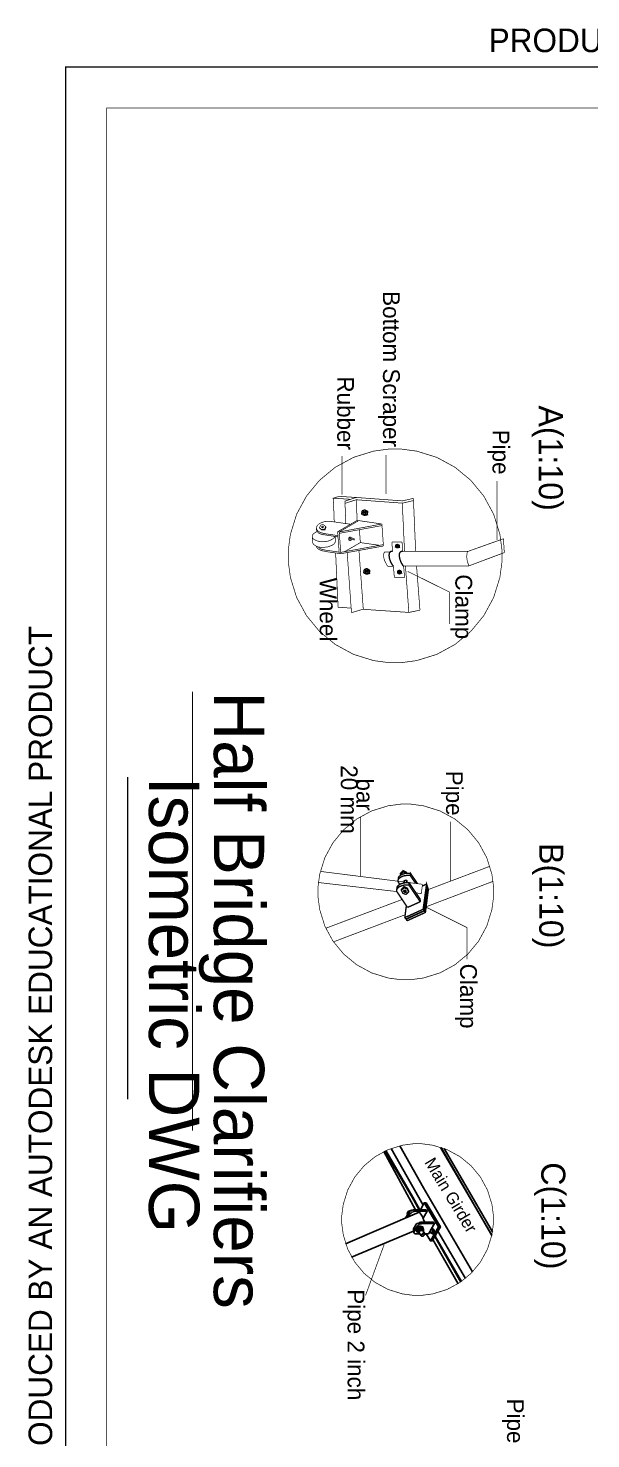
# Model space of a CAD drawing. Extents: x 0 to 11.7, y 0 to 16.5.
# Drawn here: x -0.01 to 4.12, y 6.17 to 16.54 of the extents above; entities that cross this region are included whole.
import ezdxf

# ---------------------------------------------------------------- set-up
doc = ezdxf.new("R2010")
doc.units = 0
doc.layers.get('0').update_dxf_attribs({"linetype": 'CONTINUOUS'})

msp = doc.modelspace()

# ---------------------------------------------------------------- linework, layer by layer
at = {"color": 0}
for points, const_width in [([(11.3828, 0.25944), (11.3828, 16.2511), (0.26443, 16.2511), (0.26443, 0.25944), (11.3828, 0.25944)], 0.01), ([(11.0811, 2.85781), (11.0811, 15.9494), (0.56614, 15.9494), (0.56614, 2.85781), (11.0811, 2.85781)], 0.005), ([(3.47114, 12.6586), (3.47114, 12.6982), (3.45518, 12.817), (3.4094, 12.9645), (3.33697, 13.098), (3.241, 13.2143), (3.12468, 13.3103), (2.99121, 13.3827), (2.84369, 13.4285), (2.72487, 13.4444), (2.68528, 13.4444), (2.64572, 13.4444), (2.52692, 13.4285), (2.37939, 13.3827), (2.24593, 13.3103), (2.12961, 13.2143), (2.03369, 13.098), (1.96126, 12.9645), (1.91547, 12.817), (1.89947, 12.6982), (1.89947, 12.6586), (1.89947, 12.6191), (1.91547, 12.5003), (1.96126, 12.3528), (2.03369, 12.2193), (2.12961, 12.103), (2.24593, 12.007), (2.37939, 11.9346), (2.52692, 11.8888), (2.64572, 11.8728), (2.68528, 11.8728), (2.72487, 11.8728), (2.84369, 11.8888), (2.99121, 11.9346), (3.12468, 12.007), (3.241, 12.103), (3.33697, 12.2193), (3.4094, 12.3528), (3.45518, 12.5003), (3.47114, 12.6191), (3.47114, 12.6586)], 0.005), ([(2.46778, 12.9794), (2.46778, 12.9811), (2.4661, 12.9811), (2.4661, 12.9828), (2.46446, 12.9828), (2.46446, 12.9844), (2.46278, 12.9844), (2.4611, 12.9844), (2.45942, 12.9844), (2.45779, 12.9844), (2.45611, 12.9844), (2.45611, 12.9828), (2.45443, 12.9828), (2.45281, 12.9811), (2.45281, 12.9794), (2.45111, 12.9778), (2.45281, 12.9778), (2.45281, 12.9761), (2.45281, 12.9744), (2.45443, 12.9744), (2.45611, 12.9728), (2.45779, 12.9728), (2.45942, 12.9728), (2.4611, 12.9728), (2.46278, 12.9728), (2.46278, 12.9744), (2.46446, 12.9744), (2.4661, 12.9744), (2.4661, 12.9761), (2.46778, 12.9778), (2.46778, 12.9794)], 0.01), ([(2.15776, 12.8695), (2.15776, 12.8711), (2.15776, 12.8728), (2.15776, 12.8745), (2.15608, 12.8761), (2.15446, 12.8761), (2.15278, 12.8778), (2.1511, 12.8778), (2.14947, 12.8761), (2.14779, 12.8761), (2.14611, 12.8745), (2.14611, 12.8728), (2.14611, 12.8711), (2.14611, 12.8695), (2.14611, 12.8678), (2.14779, 12.8678), (2.14779, 12.8661), (2.14947, 12.8661), (2.1511, 12.8644), (2.15278, 12.8644), (2.15446, 12.8644), (2.15446, 12.8661), (2.15608, 12.8661), (2.15608, 12.8678), (2.15776, 12.8678), (2.15776, 12.8695)], 0.005), ([(2.38444, 12.7844), (2.38276, 12.7828), (2.38276, 12.7811), (2.38112, 12.7795), (2.38112, 12.7778), (2.38276, 12.7778), (2.38276, 12.7761), (2.38444, 12.7761), (2.38444, 12.7778), (2.38612, 12.7795), (2.38612, 12.7811), (2.38612, 12.7828), (2.38444, 12.7844)], 0.005), ([(2.70611, 12.7328), (2.70443, 12.7328), (2.70443, 12.7344), (2.70281, 12.7361), (2.70111, 12.7361), (2.69943, 12.7361), (2.69775, 12.7361), (2.69775, 12.7344), (2.69613, 12.7344), (2.69613, 12.7328), (2.69444, 12.7328), (2.69444, 12.7311), (2.69613, 12.7311), (2.69613, 12.7294), (2.69775, 12.7294), (2.69943, 12.7278), (2.70111, 12.7278), (2.70111, 12.7294), (2.70281, 12.7294), (2.70443, 12.7294), (2.70443, 12.7311), (2.70611, 12.7328)], 0.01), ([(2.48281, 12.5478), (2.48281, 12.5494), (2.48113, 12.5494), (2.48113, 12.5511), (2.47944, 12.5511), (2.47775, 12.5528), (2.47613, 12.5528), (2.47444, 12.5528), (2.47276, 12.5528), (2.47114, 12.5528), (2.46946, 12.5511), (2.46778, 12.5494), (2.4661, 12.5478), (2.4661, 12.5461), (2.46778, 12.5444), (2.46778, 12.5428), (2.46946, 12.5428), (2.46946, 12.5411), (2.47114, 12.5411), (2.47276, 12.5411), (2.47444, 12.5411), (2.47613, 12.5411), (2.47775, 12.5411), (2.47944, 12.5428), (2.48113, 12.5428), (2.48113, 12.5444), (2.48281, 12.5461), (2.48281, 12.5478)], 0.01), ([(2.71946, 12.5428), (2.71946, 12.5444), (2.71778, 12.5444), (2.7161, 12.5444), (2.71446, 12.5444), (2.71278, 12.5444), (2.7111, 12.5444), (2.7111, 12.5428), (2.70942, 12.5428), (2.70942, 12.5411), (2.70942, 12.5394), (2.7111, 12.5394), (2.7111, 12.5378), (2.71278, 12.5378), (2.71446, 12.5378), (2.7161, 12.5378), (2.71778, 12.5378), (2.71778, 12.5394), (2.71946, 12.5394), (2.71946, 12.5411), (2.71946, 12.5428)], 0.01), ([(2.71946, 12.5428), (2.71946, 12.5428)], 0.01), ([(2.7111, 12.5394), (2.7111, 12.5394)], 0.01), ([(3.40944, 10.1886), (3.40944, 10.2211), (3.39638, 10.3188), (3.35872, 10.44), (3.29915, 10.5497), (3.22032, 10.6453), (3.12472, 10.7242), (3.01503, 10.7837), (2.89378, 10.8213), (2.79617, 10.8344), (2.76361, 10.8344), (2.73113, 10.8344), (2.63346, 10.8213), (2.51226, 10.7837), (2.40256, 10.7242), (2.30697, 10.6453), (2.22808, 10.5497), (2.16857, 10.44), (2.13092, 10.3188), (2.11778, 10.2211), (2.11778, 10.1886), (2.11778, 10.1561), (2.13092, 10.0585), (2.16857, 9.93722), (2.22808, 9.82753), (2.30697, 9.73193), (2.40256, 9.6531), (2.51226, 9.59353), (2.63346, 9.55588), (2.73113, 9.54275), (2.76361, 9.54275), (2.79617, 9.54275), (2.89378, 9.55588), (3.01503, 9.59353), (3.12472, 9.6531), (3.22032, 9.73193), (3.29915, 9.82753), (3.35872, 9.93722), (3.39638, 10.0585), (3.40944, 10.1561), (3.40944, 10.1886)], 0.005), ([(2.76779, 10.3261), (2.76779, 10.3261)], 0.01), ([(2.74946, 10.1994), (2.74778, 10.1977), (2.74778, 10.1961), (2.74778, 10.1944), (2.74946, 10.1928), (2.74946, 10.1911), (2.75108, 10.1895), (2.75276, 10.1878), (2.75444, 10.1878), (2.75612, 10.1861), (2.75776, 10.1861), (2.75944, 10.1861), (2.76112, 10.1861), (2.76281, 10.1861), (2.76443, 10.1861), (2.76443, 10.1878), (2.76611, 10.1878), (2.76611, 10.1895), (2.76611, 10.1911), (2.76611, 10.1928), (2.76611, 10.1944), (2.76443, 10.1961), (2.76443, 10.1977), (2.76281, 10.1994), (2.76112, 10.1994), (2.75944, 10.2011), (2.75776, 10.2011), (2.75612, 10.2011), (2.75444, 10.2011), (2.75276, 10.2011), (2.75108, 10.2011), (2.74946, 10.2011), (2.74946, 10.1994)], 0.01), ([(2.91943, 10.2028), (2.91943, 10.2028)], 0.005), ([(3.40776, 7.78028), (3.40776, 7.80838), (3.39649, 7.89264), (3.36399, 7.99729), (3.31261, 8.09201), (3.24451, 8.17453), (3.162, 8.24257), (3.06733, 8.294), (2.96268, 8.3265), (2.87836, 8.33778), (2.85026, 8.33778), (2.82221, 8.33778), (2.73796, 8.3265), (2.63331, 8.294), (2.53857, 8.24257), (2.45606, 8.17453), (2.38803, 8.09201), (2.33658, 7.99729), (2.3041, 7.89264), (2.29275, 7.80838), (2.29275, 7.78028), (2.29275, 7.75222), (2.3041, 7.66797), (2.33658, 7.56332), (2.38803, 7.46858), (2.45606, 7.38607), (2.53857, 7.31803), (2.63331, 7.2666), (2.73796, 7.2341), (2.82221, 7.22276), (2.85026, 7.22276), (2.87836, 7.22276), (2.96268, 7.2341), (3.06733, 7.2666), (3.162, 7.31803), (3.24451, 7.38607), (3.31261, 7.46858), (3.36399, 7.56332), (3.39649, 7.66797), (3.40776, 7.75222), (3.40776, 7.78028)], 0.005)]:
    msp.add_lwpolyline(points, close=True, dxfattribs=dict(at, const_width=const_width))
for points, const_width in [([(2.29443, 13.1078), (2.29443, 13.3928)], 0.005), ([(2.61778, 13.1144), (2.61778, 13.3995)], 0.005), ([(3.43278, 12.7745), (3.43278, 13.2094)], 0.005), ([(2.35613, 13.0744), (2.23113, 13.0828), (2.27447, 13.0961)], 0.005), ([(2.23113, 13.0828), (2.23779, 12.9078)], 0.005), ([(2.39947, 13.0878), (2.27447, 13.0961)], 0.005), ([(2.39947, 13.0878), (2.31614, 13.0611)], 0.005), ([(2.39947, 13.0711), (2.31614, 13.0444)], 0.005), ([(2.81944, 13.0645), (2.73779, 13.0461), (2.39947, 13.0711), (2.40608, 12.9194)], 0.005), ([(2.73779, 13.0628), (2.39947, 13.0878)], 0.005), ([(2.81944, 13.0811), (2.73779, 13.0628)], 0.005), ([(2.81944, 13.0811), (2.8361, 12.6911)], 0.005), ([(2.31614, 13.0611), (2.32275, 12.8944)], 0.005), ([(2.44444, 12.9628), (2.43946, 12.9678), (2.44276, 12.9894)], 0.01), ([(2.43946, 12.9678), (2.45779, 12.9611), (2.47775, 12.9661), (2.47944, 12.9878)], 0.01), ([(2.47944, 12.9878), (2.4611, 12.9961), (2.44276, 12.9894)], 0.01), ([(2.44444, 12.9628), (2.4611, 12.9561), (2.48113, 12.9611), (2.47775, 12.9661)], 0.01), ([(2.45281, 12.9744), (2.45281, 12.9761)], 0.01), ([(2.46278, 12.9794), (2.45779, 12.9778)], 0.01), ([(2.4611, 12.9561), (2.45779, 12.9611)], 0.01), ([(2.45942, 12.9761), (2.45942, 12.9794)], 0.01), ([(2.48113, 12.9611), (2.48281, 12.9844), (2.47944, 12.9878)], 0.01), ([(2.73779, 13.0461), (2.75444, 12.6911)], 0.005), ([(2.10781, 12.8628), (2.10613, 12.8544), (2.10781, 12.8461), (2.11111, 12.8395), (2.11778, 12.8311), (2.12608, 12.8244), (2.13612, 12.8194), (2.14947, 12.8161), (2.16276, 12.8128)], 0.005), ([(2.21778, 12.9111), (2.20281, 12.9128), (2.18778, 12.9128), (2.17279, 12.9111), (2.15776, 12.9078), (2.14442, 12.9028), (2.13276, 12.8978), (2.12278, 12.8911), (2.11442, 12.8828), (2.10943, 12.8745), (2.10781, 12.8661), (2.10781, 12.8578), (2.11111, 12.8494), (2.11778, 12.8428), (2.12608, 12.8361), (2.13781, 12.8294), (2.1511, 12.8261), (2.16444, 12.8227)], 0.005), ([(2.13112, 12.8594), (2.12944, 12.8644), (2.13781, 12.8861)], 0.005), ([(2.12944, 12.8644), (2.14611, 12.8528), (2.16612, 12.8544), (2.17443, 12.8745)], 0.005), ([(2.13112, 12.8594), (2.14779, 12.8478), (2.16943, 12.8478), (2.16612, 12.8544)], 0.005), ([(2.17443, 12.8745), (2.15776, 12.8878), (2.13781, 12.8861)], 0.005), ([(2.15446, 12.8711), (2.14947, 12.8711)], 0.005), ([(2.1511, 12.8695), (2.15278, 12.8728)], 0.005), ([(2.16943, 12.8478), (2.17779, 12.8695), (2.17443, 12.8745)], 0.005), ([(2.35613, 12.8911), (2.20611, 12.9128)], 0.005), ([(2.40608, 12.9194), (2.26281, 12.8361), (2.27447, 12.6761)], 0.005), ([(2.58778, 12.8928), (2.27447, 12.8344), (2.41775, 12.9178)], 0.005), ([(2.58778, 12.8811), (2.2761, 12.8244)], 0.005), ([(2.41775, 12.9178), (2.40608, 12.9194)], 0.005), ([(2.41775, 12.9178), (2.58778, 12.8928)], 0.005), ([(2.58778, 12.8928), (2.59944, 12.7311)], 0.005), ([(2.11111, 12.8378), (2.09944, 12.8311), (2.08946, 12.8244), (2.08111, 12.8178), (2.07781, 12.8095), (2.07611, 12.8011), (2.07781, 12.7928), (2.08279, 12.7844), (2.0911, 12.7778), (2.10275, 12.7728), (2.11442, 12.7678), (2.12944, 12.7644), (2.14611, 12.7628), (2.16114, 12.7628), (2.17779, 12.7644), (2.19444, 12.7678), (2.20779, 12.7728), (2.22114, 12.7795), (2.23113, 12.7861), (2.23779, 12.7928), (2.24278, 12.8011)], 0.005), ([(2.07611, 12.8011), (2.07781, 12.7594)], 0.005), ([(2.07781, 12.7594), (2.08111, 12.7511), (2.08442, 12.7445), (2.09278, 12.7378), (2.10275, 12.7311), (2.11442, 12.7261), (2.12776, 12.7228), (2.14279, 12.7211), (2.15944, 12.7211), (2.17443, 12.7228), (2.18946, 12.7244), (2.20443, 12.7294), (2.2161, 12.7344), (2.22775, 12.7394), (2.23611, 12.7461), (2.24278, 12.7544), (2.2461, 12.7628), (2.2461, 12.7694)], 0.005), ([(2.14779, 12.8478), (2.14611, 12.8528)], 0.005), ([(2.26611, 12.7978), (2.15944, 12.8145)], 0.005), ([(2.26443, 12.8078), (2.16114, 12.8227)], 0.005), ([(2.24447, 12.8011), (2.2461, 12.7661)], 0.005), ([(2.27447, 12.8344), (2.26281, 12.8361)], 0.005), ([(2.27447, 12.8344), (2.28614, 12.6744)], 0.005), ([(2.31108, 12.6878), (2.42947, 12.7561)], 0.005), ([(2.34278, 12.7894), (2.35113, 12.7978)], 0.005), ([(2.34944, 12.7878), (2.34278, 12.7894), (2.34278, 12.7761), (2.34944, 12.7745)], 0.005), ([(2.35943, 12.7711), (2.35275, 12.7711), (2.34278, 12.7761)], 0.005), ([(2.35781, 12.7961), (2.34944, 12.7878), (2.34944, 12.7745), (2.35943, 12.7711)], 0.005), ([(2.35781, 12.7961), (2.35113, 12.7978)], 0.005), ([(2.35943, 12.7878), (2.35781, 12.7878), (2.35781, 12.7861), (2.35613, 12.7861), (2.35613, 12.7844), (2.35613, 12.7828), (2.35613, 12.7811), (2.35781, 12.7811), (2.35781, 12.7795)], 0.005), ([(2.35781, 12.7961), (2.36778, 12.7928), (2.36778, 12.7861)], 0.005), ([(2.38276, 12.7761), (2.35781, 12.7795)], 0.005), ([(2.38444, 12.7844), (2.35943, 12.7878)], 0.005), ([(2.36778, 12.7795), (2.35943, 12.7711)], 0.005), ([(2.42279, 12.8511), (2.42947, 12.7561), (2.57113, 12.7361)], 0.005), ([(2.73611, 12.7611), (2.66114, 12.7611)], 0.005), ([(2.66114, 12.7611), (2.66612, 12.6928)], 0.005), ([(2.73611, 12.7611), (2.7411, 12.6928)], 0.005), ([(3.48779, 12.6828), (3.48113, 12.7844), (3.21946, 12.6911)], 0.005), ([(2.10613, 12.7294), (2.10943, 12.7211), (2.11442, 12.7145), (2.12278, 12.7078), (2.13112, 12.7028), (2.14279, 12.6977), (2.15608, 12.6944), (2.16943, 12.6928)], 0.005), ([(2.1161, 12.7261), (2.12446, 12.7195), (2.13276, 12.7128), (2.14442, 12.7078), (2.15776, 12.7044), (2.17279, 12.7011)], 0.005), ([(2.28614, 12.6744), (2.16943, 12.6911)], 0.005), ([(2.27447, 12.6861), (2.17111, 12.7011)], 0.005), ([(2.24778, 12.6811), (2.26611, 12.2811)], 0.005), ([(2.59776, 12.7411), (2.28614, 12.6845)], 0.005), ([(2.59944, 12.7311), (2.28614, 12.6744)], 0.005), ([(2.33279, 12.6828), (2.36442, 12.2411)], 0.005), ([(2.41943, 12.6994), (2.45111, 12.2678)], 0.005), ([(2.64947, 12.6878), (2.60781, 12.6878), (2.60444, 12.6811), (2.60113, 12.6744), (2.60113, 12.6644), (2.60113, 12.6528), (2.60275, 12.6411), (2.60613, 12.6294), (2.61111, 12.6161), (2.61778, 12.6044), (2.62446, 12.5911), (2.63276, 12.5811)], 0.005), ([(2.66612, 12.6928), (2.65776, 12.6928), (2.6511, 12.6895), (2.64611, 12.6845), (2.64279, 12.6778), (2.64111, 12.6678), (2.64111, 12.6578), (2.64279, 12.6444), (2.64611, 12.6311), (2.6511, 12.6178), (2.65776, 12.6044), (2.66444, 12.5928), (2.67279, 12.5811)], 0.01), ([(2.68946, 12.7228), (2.68778, 12.7244), (2.68946, 12.7394)], 0.01), ([(2.68778, 12.7244), (2.69943, 12.7195), (2.7111, 12.7244), (2.71278, 12.7378)], 0.01), ([(2.71278, 12.7378), (2.70111, 12.7428), (2.68946, 12.7394)], 0.01), ([(2.68946, 12.7228), (2.70111, 12.7178), (2.71446, 12.7211), (2.7111, 12.7244)], 0.01), ([(2.69613, 12.7294), (2.69613, 12.7311)], 0.01), ([(2.69943, 12.7311), (2.70111, 12.7328)], 0.01), ([(2.70111, 12.7328), (2.69943, 12.7328)], 0.01), ([(2.70111, 12.7178), (2.69943, 12.7195)], 0.01), ([(2.71446, 12.7211), (2.7161, 12.7361), (2.71278, 12.7378)], 0.01), ([(2.7411, 12.6928), (2.73281, 12.6928), (2.72613, 12.6895), (2.72114, 12.6845), (2.71778, 12.6778), (2.7161, 12.6678), (2.7161, 12.6578), (2.71778, 12.6444), (2.72114, 12.6311), (2.72613, 12.6178), (2.73281, 12.6044), (2.73942, 12.5928), (2.74778, 12.5811)], 0.01), ([(3.21946, 12.6911), (2.73113, 12.6911)], 0.005), ([(3.21946, 12.6911), (3.2161, 12.6861), (3.21278, 12.6761), (3.21278, 12.6661), (3.2111, 12.6545), (3.21278, 12.6411), (3.21446, 12.6261), (3.21778, 12.6128), (3.22276, 12.5978), (3.22775, 12.5844)], 0.005), ([(3.48779, 12.6828), (3.22613, 12.5844)], 0.005), ([(2.45942, 12.5311), (2.45443, 12.5361), (2.45779, 12.5578)], 0.01), ([(2.45443, 12.5361), (2.47276, 12.5278), (2.49278, 12.5344), (2.49447, 12.5561)], 0.01), ([(2.49447, 12.5561), (2.47613, 12.5645), (2.45779, 12.5578)], 0.01), ([(2.46778, 12.5428), (2.46778, 12.5444)], 0.01), ([(2.47775, 12.5478), (2.47276, 12.5461)], 0.01), ([(2.47444, 12.5444), (2.47444, 12.5478)], 0.01), ([(2.4961, 12.5295), (2.49778, 12.5511), (2.49447, 12.5561)], 0.01), ([(2.63276, 12.5811), (2.67279, 12.5811), (2.67947, 12.5011)], 0.005), ([(2.74778, 12.5811), (2.75444, 12.5011), (2.67947, 12.5011)], 0.005), ([(2.72775, 12.5478), (2.7161, 12.5528), (2.70281, 12.5478)], 0.01), ([(2.70443, 12.5311), (2.70281, 12.5344), (2.70281, 12.5478)], 0.01), ([(2.70281, 12.5344), (2.71446, 12.5295), (2.72613, 12.5328), (2.72775, 12.5478)], 0.01), ([(2.7161, 12.5411), (2.71278, 12.5411)], 0.01), ([(2.71446, 12.5394), (2.71446, 12.5428)], 0.01), ([(2.72944, 12.5311), (2.73113, 12.5444), (2.72775, 12.5478)], 0.01), ([(3.22613, 12.5844), (2.74447, 12.5844)], 0.005), ([(2.76112, 12.5844), (2.78614, 12.2428)], 0.005), ([(2.77778, 12.5444), (3.08442, 12.3928), (3.08442, 12.1578)], 0.005), ([(2.84278, 12.5844), (2.86778, 12.2594)], 0.005), ([(2.45942, 12.5311), (2.47613, 12.5245), (2.4961, 12.5295), (2.49278, 12.5344)], 0.01), ([(2.47613, 12.5245), (2.47276, 12.5278)], 0.01), ([(2.70443, 12.5311), (2.7161, 12.5261), (2.72944, 12.5311), (2.72613, 12.5328)], 0.01), ([(2.7161, 12.5261), (2.71446, 12.5295)], 0.01), ([(2.36279, 12.2745), (2.26611, 12.2811)], 0.005), ([(2.86778, 12.2594), (2.78614, 12.2428), (2.44775, 12.2661), (2.36442, 12.2411)], 0.005), ([(2.45281, 12.2678), (2.45111, 12.2678)], 0.005), ([(1.19613, 11.6611), (1.19613, 8.43278)], 0.00833), ([(0.71946, 11.0344), (0.71946, 8.66276)], 0.00833), ([(2.43278, 10.3011), (2.43278, 10.7378)], 0.005), ([(3.0911, 10.2678), (3.0911, 10.7044)], 0.005), ([(3.37944, 10.3761), (2.92947, 10.2061)], 0.005), ([(2.13444, 10.3395), (2.88612, 10.2445)], 0.005), ([(2.71946, 10.2428), (2.70779, 10.2611), (2.70611, 10.2678), (2.70611, 10.2745), (2.70942, 10.2811), (2.71446, 10.2878), (2.72276, 10.2944), (2.73281, 10.2994), (2.74278, 10.3045), (2.75612, 10.3078), (2.76942, 10.3095), (2.78276, 10.3095), (2.79611, 10.3095)], 0.01), ([(2.70779, 10.2811), (2.70779, 10.2878), (2.70942, 10.2944), (2.71278, 10.3011), (2.71946, 10.3061), (2.72775, 10.3128), (2.73611, 10.3178), (2.74778, 10.3211), (2.75944, 10.3244), (2.77279, 10.3261), (2.78444, 10.3261), (2.79779, 10.3261)], 0.01), ([(2.74447, 10.3445), (2.72444, 10.3244), (2.72444, 10.3178), (2.72775, 10.3128)], 0.01), ([(2.76779, 10.3261), (2.74447, 10.3361), (2.72444, 10.3178)], 0.01), ([(2.77111, 10.3261), (2.76779, 10.3328), (2.74447, 10.3445), (2.74447, 10.3361)], 0.01), ([(2.77111, 10.2578), (2.77279, 10.2594), (2.77279, 10.2611), (2.77279, 10.2644), (2.77279, 10.2661), (2.77279, 10.2678), (2.77279, 10.2694), (2.77111, 10.2711), (2.76942, 10.2728), (2.76779, 10.2728), (2.76611, 10.2745), (2.76443, 10.2745), (2.76112, 10.2745), (2.75944, 10.2745), (2.75776, 10.2728), (2.75444, 10.2711), (2.75276, 10.2711), (2.75276, 10.2694), (2.75108, 10.2678), (2.75108, 10.2661), (2.75108, 10.2628), (2.75108, 10.2611), (2.75108, 10.2594)], 0.01), ([(2.75276, 10.2694), (2.75276, 10.2594)], 0.01), ([(2.75612, 9.99946), (2.89111, 10.0611), (2.91613, 10.2461), (2.92279, 10.2261), (2.89947, 10.0511), (2.76443, 9.98942)], 0.01), ([(2.76779, 10.3328), (2.76779, 10.3261)], 0.01), ([(2.77111, 10.2711), (2.77111, 10.2578)], 0.01), ([(2.84944, 10.2495), (2.79779, 10.3261), (2.79611, 10.3095), (2.8361, 10.2511)], 0.01), ([(3.40446, 10.2661), (2.91276, 10.0794)], 0.005), ([(2.69775, 10.1911), (2.11947, 10.2578)], 0.005), ([(2.69775, 10.1911), (2.69613, 10.1977), (2.69613, 10.2044), (2.69943, 10.2111), (2.70443, 10.2178), (2.71278, 10.2244), (2.72276, 10.2294), (2.73443, 10.2344), (2.7461, 10.2378), (2.75944, 10.2394), (2.77279, 10.2394), (2.78614, 10.2394), (2.78776, 10.2561), (2.7761, 10.2561), (2.76281, 10.2561), (2.74946, 10.2544), (2.73779, 10.2511), (2.72613, 10.2478), (2.71778, 10.2428), (2.70942, 10.2361), (2.70281, 10.2294), (2.69943, 10.2244), (2.69775, 10.2161), (2.69943, 10.2094)], 0.01), ([(2.7761, 10.0744), (2.69775, 10.1911)], 0.01), ([(2.75108, 10.2278), (2.73113, 10.2078), (2.73113, 10.2011)], 0.01), ([(2.78444, 10.1878), (2.77447, 10.2094), (2.75108, 10.2195), (2.73113, 10.2011)], 0.01), ([(2.73113, 10.2011), (2.7411, 10.1795), (2.76443, 10.1694)], 0.01), ([(2.78444, 10.1944), (2.77447, 10.2161), (2.75108, 10.2278), (2.75108, 10.2195)], 0.01), ([(2.75444, 10.1961), (2.75944, 10.1928)], 0.01), ([(2.75944, 10.1961), (2.75612, 10.1928)], 0.01), ([(2.78444, 10.1944), (2.78444, 10.1878), (2.76443, 10.1694)], 0.01), ([(2.92279, 10.2261), (2.89947, 10.0494), (2.76611, 9.98779)], 0.01), ([(2.76611, 10.1928), (2.76611, 10.1911)], 0.01), ([(2.92947, 10.2061), (2.90776, 10.0378), (2.77279, 9.97613)], 0.01), ([(2.77447, 10.2161), (2.77447, 10.2094)], 0.01), ([(2.86947, 10.1161), (2.78614, 10.2394)], 0.01), ([(2.8711, 10.1328), (2.78776, 10.2561)], 0.01), ([(2.87776, 10.1761), (2.83946, 10.1811)], 0.005), ([(2.88612, 10.2445), (2.87776, 10.1761)], 0.005), ([(2.91613, 10.2461), (2.88444, 10.2311)], 0.01), ([(2.92279, 10.2261), (2.92947, 10.2061)], 0.01), ([(2.73611, 10.1328), (2.17443, 9.92111)], 0.005), ([(2.76779, 10.0878), (2.75612, 9.99946)], 0.01), ([(2.86947, 10.1161), (2.7761, 10.0744)], 0.01), ([(2.8711, 10.1328), (2.86947, 10.1161)], 0.01), ([(2.89947, 10.0511), (2.89111, 10.0611)], 0.01), ([(2.90776, 10.0794), (3.21446, 9.92611), (3.21446, 9.69276)], 0.005), ([(2.75944, 10.0211), (2.23113, 9.82112)], 0.005), ([(2.76443, 9.98942), (2.75612, 9.99946)], 0.01), ([(2.77279, 9.97613), (2.76611, 9.98779)], 0.01), ([(2.90776, 10.0378), (2.89947, 10.0494)], 0.01), ([(2.60444, 7.59614), (2.46778, 7.22276)], 0.005)]:
    msp.add_lwpolyline(points, dxfattribs=dict(at, const_width=const_width))
for points in [[(2.65608, 8.30279), (2.89111, 7.88613)], [(2.71946, 8.32275), (2.89442, 8.01443)], [(3.39611, 7.66444), (3.01942, 8.31108)], [(3.39611, 7.66276), (3.02279, 8.31108)], [(3.4011, 7.69114), (3.04611, 8.30279)], [(2.60113, 8.27946), (2.83442, 7.85275)], [(2.60943, 8.28444), (2.81108, 7.94444), (2.81446, 7.94444)], [(2.6161, 8.28776), (2.81446, 7.94444)], [(2.89442, 8.01443), (3.25444, 7.39611)], [(2.81108, 7.94444), (2.86111, 7.85275)], [(2.81446, 7.94444), (2.8661, 7.85275)], [(2.8711, 7.85275), (2.89779, 7.90278), (2.91444, 7.90278)], [(2.89779, 7.90278), (3.00444, 7.72613)], [(3.01779, 7.72613), (2.91444, 7.90278)], [(2.86111, 7.83442), (2.32113, 7.60275)], [(2.78276, 7.82781), (2.76779, 7.80279), (2.76443, 7.79443)], [(2.8061, 7.84944), (2.79443, 7.84446), (2.78276, 7.8411), (2.7761, 7.83279), (2.77279, 7.82112)], [(2.7761, 7.81776), (2.77279, 7.82112)], [(2.78108, 7.79779), (2.78944, 7.81446)], [(2.82611, 7.85275), (2.81944, 7.85275), (2.81108, 7.84944), (2.80279, 7.84446), (2.79443, 7.8411), (2.78776, 7.83442), (2.78276, 7.82781)], [(2.78776, 7.83442), (2.78276, 7.8411)], [(2.83442, 7.8411), (2.82781, 7.8411), (2.82275, 7.8411), (2.81944, 7.83778), (2.81108, 7.83442), (2.80279, 7.82781), (2.79779, 7.82611), (2.79443, 7.82112), (2.78944, 7.81446)], [(2.81446, 7.81446), (2.81446, 7.81278), (2.81108, 7.81278), (2.8061, 7.81108), (2.8061, 7.80946)], [(2.83442, 7.8411), (2.92111, 7.8411), (2.91276, 7.85275), (2.82611, 7.85275)], [(2.90278, 7.76113), (2.89779, 7.77111), (2.89442, 7.77946), (2.89111, 7.78776), (2.88943, 7.79443), (2.88276, 7.8061), (2.87944, 7.81278), (2.87446, 7.82112), (2.86778, 7.82943), (2.86442, 7.83442), (2.86111, 7.83442)], [(2.92111, 7.8411), (2.89111, 7.78944)], [(2.81944, 7.69612), (2.36442, 7.50444)], [(2.8361, 7.73779), (2.81944, 7.7111)], [(2.81944, 7.7111), (2.81944, 7.70611), (2.81944, 7.70281), (2.81944, 7.69943), (2.81944, 7.69612)], [(2.82611, 7.6811), (2.81944, 7.69612)], [(2.82781, 7.69943), (2.82611, 7.69612), (2.82275, 7.68778), (2.82611, 7.6811), (2.82943, 7.67611), (2.8361, 7.67443), (2.84278, 7.67443)], [(2.82781, 7.69943), (2.84278, 7.72276)], [(2.87944, 7.76113), (2.87278, 7.76113), (2.86111, 7.75776), (2.85613, 7.75276), (2.84614, 7.75108), (2.83778, 7.74278), (2.8361, 7.73779)], [(2.88943, 7.72114), (2.88781, 7.72613), (2.88781, 7.72775), (2.87944, 7.72944), (2.87278, 7.73281), (2.86442, 7.72944), (2.85613, 7.72613), (2.85113, 7.71946), (2.84278, 7.71278), (2.83778, 7.70611), (2.83778, 7.69943), (2.84278, 7.69943), (2.84278, 7.69612)], [(2.88781, 7.75108), (2.88112, 7.75108), (2.87608, 7.74778), (2.8711, 7.74778), (2.8661, 7.74778), (2.85943, 7.74278), (2.85613, 7.73779), (2.85113, 7.73611), (2.84614, 7.73281), (2.84614, 7.72944), (2.84278, 7.72276)], [(2.89111, 7.71278), (2.89111, 7.71778), (2.88943, 7.72114), (2.88781, 7.72613), (2.87944, 7.72775), (2.87446, 7.72775), (2.86778, 7.72613), (2.86111, 7.72276), (2.85781, 7.72114), (2.85113, 7.71778), (2.84614, 7.71278), (2.84614, 7.70942), (2.84278, 7.70443), (2.84278, 7.69612), (2.84278, 7.69114), (2.84614, 7.69114), (2.85113, 7.68778)], [(2.89442, 7.70942), (2.89111, 7.71446), (2.88276, 7.72114), (2.87944, 7.72276), (2.86442, 7.72114), (2.85613, 7.71446), (2.85113, 7.70611), (2.84278, 7.69612)], [(2.84278, 7.69612), (2.84614, 7.69114)], [(2.8711, 7.67443), (2.84278, 7.67443)], [(2.84614, 7.69114), (2.85613, 7.69943), (2.85781, 7.70942), (2.8711, 7.71278), (2.88112, 7.71778), (2.88943, 7.71278), (2.89442, 7.70942), (2.89111, 7.70443)], [(2.85613, 7.68278), (2.85113, 7.68778), (2.84614, 7.69114)], [(2.85613, 7.71446), (2.85781, 7.70942)], [(2.89442, 7.70281), (2.88943, 7.70942), (2.88943, 7.7111), (2.88276, 7.71278), (2.87944, 7.71278), (2.87278, 7.7111), (2.8661, 7.70942), (2.85943, 7.70443), (2.85613, 7.69943), (2.85613, 7.69612), (2.85613, 7.69114), (2.85613, 7.68778), (2.85781, 7.68278)], [(2.89111, 7.69114), (2.89442, 7.69612), (2.89442, 7.70281), (2.88781, 7.70443), (2.87944, 7.70443), (2.87278, 7.70443), (2.8661, 7.69943), (2.86111, 7.69612), (2.85781, 7.69114), (2.85781, 7.68278), (2.86111, 7.67947), (2.86442, 7.67947), (2.86778, 7.67947)], [(2.88943, 7.69943), (2.88781, 7.69943), (2.87944, 7.69943), (2.87278, 7.69943), (2.86442, 7.69612), (2.86111, 7.68778), (2.86111, 7.68278)], [(2.86111, 7.68278), (2.87608, 7.66114)], [(2.90278, 7.66775), (2.90278, 7.67111), (2.90278, 7.67279), (2.90278, 7.67611), (2.89779, 7.67947), (2.89111, 7.67947), (2.88781, 7.67611), (2.88444, 7.67611), (2.88276, 7.67443), (2.87608, 7.66775), (2.87446, 7.66444), (2.87608, 7.66114), (2.87944, 7.65944), (2.88112, 7.65776), (2.88276, 7.65776)], [(2.88781, 7.75108), (2.97613, 7.75108), (2.9661, 7.76113), (2.87944, 7.76113)], [(2.87944, 7.72276), (2.88112, 7.71778)], [(2.88943, 7.69943), (2.90278, 7.67611)], [(2.92947, 7.67443), (2.90278, 7.67443)], [(2.94444, 7.62278), (2.91444, 7.67443)], [(2.94276, 7.69612), (2.92947, 7.67443)], [(2.97444, 7.75108), (2.94943, 7.70942)], [(2.94943, 7.67947), (2.95779, 7.67947), (2.96446, 7.68278)], [(2.95281, 7.67947), (2.95779, 7.67611), (2.9611, 7.67611), (2.9661, 7.67947), (2.96778, 7.68278), (2.97114, 7.69114), (2.96778, 7.69943), (2.9661, 7.70611), (2.9611, 7.7111), (2.95779, 7.7111), (2.95281, 7.7111)], [(2.9611, 7.69943), (2.9661, 7.69943), (2.9611, 7.7111), (2.95281, 7.7111)], [(2.95779, 7.68278), (2.96446, 7.68278), (2.9661, 7.69943)], [(2.9611, 7.67443), (2.96446, 7.67611), (2.96778, 7.67947), (2.97114, 7.68278), (2.97276, 7.68778), (2.97276, 7.69612), (2.97276, 7.69943), (2.97114, 7.70443), (2.96778, 7.70942), (2.96446, 7.71278), (2.9611, 7.71278)], [(2.9661, 7.68778), (2.9661, 7.69114)], [(2.99946, 7.69612), (3.20281, 7.34776)], [(2.88444, 7.65776), (2.88276, 7.65776)], [(2.89779, 7.66775), (2.90278, 7.66775)], [(2.9611, 7.63276), (3.14779, 7.30778)], [(2.97613, 7.65608), (3.16775, 7.32112)], [(2.97944, 7.65776), (3.17279, 7.32443)]]:
    msp.add_lwpolyline(points, dxfattribs=at)
for points in [[(2.87944, 7.65944), (2.88112, 7.65944), (2.88781, 7.65776), (2.89442, 7.66114), (2.89779, 7.66613), (2.90278, 7.67111), (2.90278, 7.67279), (2.89779, 7.67443), (2.89779, 7.67611), (2.89111, 7.67611), (2.89111, 7.67443), (2.88943, 7.67443), (2.88781, 7.67279), (2.88112, 7.67111), (2.87944, 7.66613), (2.87944, 7.66444), (2.87944, 7.66114), (2.87944, 7.65944)], [(2.94276, 7.69612), (2.94444, 7.70443), (2.94943, 7.70611), (2.94444, 7.70443), (2.94276, 7.69612)], [(2.94444, 7.68278), (2.94943, 7.6811), (2.94943, 7.67947), (2.95281, 7.6811), (2.94943, 7.67947), (2.94444, 7.68278), (2.94276, 7.68778), (2.94276, 7.69612), (2.94276, 7.69114), (2.94444, 7.68278)], [(3.00444, 7.72613), (2.94444, 7.62278), (2.95779, 7.62278), (3.01779, 7.72613), (3.00444, 7.72613)], [(2.94943, 7.70611), (2.95281, 7.70611), (2.95281, 7.70443), (2.95779, 7.70443), (2.95281, 7.7111), (2.94943, 7.70611)], [(2.95281, 7.6811), (2.95281, 7.68278), (2.95779, 7.68278), (2.95779, 7.68778), (2.95779, 7.69114), (2.95779, 7.68278), (2.95281, 7.6811)], [(2.95779, 7.69114), (2.95779, 7.69612), (2.95779, 7.69943), (2.95779, 7.70281), (2.95779, 7.70443), (2.9611, 7.69943), (2.95779, 7.69114)]]:
    msp.add_lwpolyline(points, close=True, dxfattribs=at)

# ---------------------------------------------------------------- texts
msp.add_text('PRODUCED BY AN AUTODESK EDUCATIONAL PRODUCT', height=0.173333, dxfattribs=at).set_placement((3.37278, 16.3611))
for s, height, rotation, p in [('Bottom Scraper', 0.123333, 270, (2.59611, 14.6044)), ('Rubber', 0.123333, 270, (2.25944, 13.9778)), ('A(1:10)', 0.176667, 270, (3.74111, 13.7644)), ('Pipe', 0.123333, 270, (3.40111, 13.5861)), ('Wheel', 0.123333, 270, (2.13111, 12.4978)), ('Clamp', 0.123333, 270, (3.12778, 12.5228)), ('PRODUCED BY AN AUTODESK EDUCATIONAL PRODUCT', 0.173333, 90, (0.16444, 5.79444)), ('Half Bridge Clarifiers', 0.37, 270, (1.35278, 11.6611)), ('20 mm ', 0.123333, 270, (2.28611, 11.1194)), ('  bar  ', 0.123333, 270, (2.40111, 11.1144)), ('Pipe', 0.123333, 270, (3.05944, 11.0794)), ('Isometric DWG', 0.37, 270, (0.87611, 11.0344)), ('B(1:10)', 0.176667, 270, (3.74444, 10.5478)), ('Clamp', 0.123333, 270, (3.16278, 9.66111)), ('Main Girder ', 0.0883334, 301.135, (2.89778, 8.20111)), ('C(1:10)', 0.176667, 270, (3.75944, 8.20111)), ('Pipe 2 inch ', 0.123333, 270, (2.33611, 7.26778)), ('Pipe', 0.123333, 270, (3.50778, 6.46444))]:
    msp.add_text(s, height=height, rotation=rotation, dxfattribs=at).set_placement(p)

doc.saveas('drawing.dxf')
